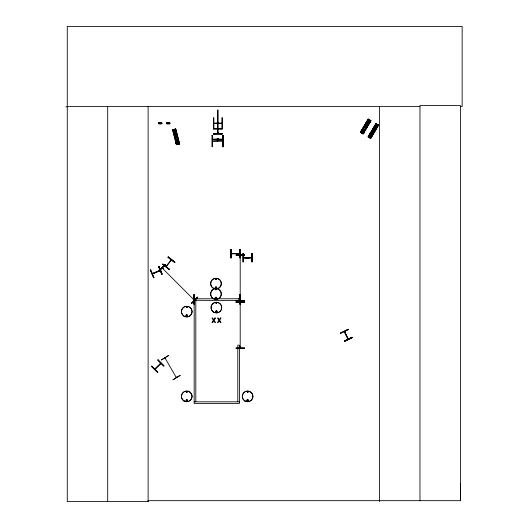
<?xml version="1.0" encoding="UTF-8"?>
<svg xmlns="http://www.w3.org/2000/svg" width="528" height="528" viewBox="0 0 528 528"><rect width="100%" height="100%" fill="white"/><g stroke="black" fill="none" stroke-linecap="round" stroke-linejoin="round"><path stroke-width="0.79" d="M148.111 106.511L148.111 501.6L148.117 500.669L460.396 500.669L460.449 483.49M344.375 331.637L348.064 339.207M348.025 338.349C347.015 338.6 348.427 337.821 348.322 339.055M178.094 144.025L177.685 144.131L178.048 143.959L177.606 143.504M162.307 268.224L163.093 268.521L162.466 267.841M162.697 268.666L162.994 268.363M194.278 300.221C192.588 299.191 195.261 299.462 194.297 300.148L193.69 299.548L194.086 299.402M152.249 273.583L153.008 273.181L153.14 273.557M240.497 255.215L240.504 256.159L240.2 255.215M240.491 299.732L240.497 300.676M240.497 302.504L240.504 303.448M240.2 347.028C239.745 348.863 241.276 347.008 240.154 347.206M186.496 307.124L186.978 307.322L186.556 307.078M187.196 307.316C186.391 305.639 186.166 308.471 187.117 307.402M186.173 315.572L186.602 315.011L187.249 315.282L186.899 316.127L186.173 315.572L186.496 316.008M186.173 400.363C187.697 398.455 187.018 402.435 186.259 400.231M187.196 392.106C186.391 390.436 186.166 393.268 187.117 392.198M215.714 279.213L216.196 279.345L215.78 279.101M216.421 279.332C215.609 277.662 215.384 280.493 216.335 279.424M215.569 289.483C216.645 291.245 216.15 287.8 215.569 289.826M215.78 289.476L216.223 289.661L215.754 289.648M215.483 297.838C217.483 299.614 215.081 295.878 215.827 298.525M216.46 298.096L216.335 297.607M215.972 303.184C217.477 301.759 216.104 304.96 216.064 302.854M216.137 303.184L216.619 303.31L216.236 303.026M215.906 311.428L216.143 311.995M247.823 392.047L247.355 391.921L247.83 391.987M247.051 400.217C248.219 402.468 248.134 398.277 247.117 400.495M240.161 255.394L240.544 255.394M240.544 255.981L240.497 255.301M240.154 299.911L240.537 299.911M240.161 302.683L240.544 302.683M240.544 300.498L240.174 300.564M240.544 303.27L240.207 303.362M362.05 132.997L361.739 132.845M176.326 377.573L176.088 377.17L176.583 377.428M152.559 273.867L152.394 273.471M369.646 136.752L369.97 136.844M187.242 315.698L186.879 316.061M216.83 311.81L216.262 311.071M186.523 391.855L187.011 391.987L186.556 392.099M248.008 392.218C247.724 390.271 246.563 393.32 248.008 392.099M248.094 400.495L247.243 400.726M348.302 338.943L344.639 331.505L344.282 331.65M166.736 266.145C166.848 265.142 165.343 266.627 166.307 266.699M170.683 260.396L171.019 260.66M194.581 300.274L195.505 300.227L195.353 300.65M239.672 299.072C239.639 298.32 238.28 299.548 238.9 298.69M243.329 257.486L244.18 257.413L244.094 257.869M166.003 266.317L171.191 259.822M360.433 132.323L368.221 119.11M360.565 132.403L368.353 119.183L360.591 132.416M360.756 132.515L368.485 119.262M360.862 132.574L368.227 120.047M360.908 132.607L368.287 120.08M361.013 132.667L368.828 119.467L361.066 132.693M361.172 132.759L369.019 119.579M361.416 132.891L362.162 133.327M362.175 132.35L362.069 132.97M363.165 132.04L370.141 120.226M362.815 132.772L370.187 120.252M362.558 133.558L370.3 120.318M363.079 132.931L370.042 121.103M363.125 132.957L370.102 121.136M362.828 133.723L370.603 120.496M362.881 133.749L370.663 120.529M362.987 133.808L370.821 120.622M370.927 120.688L363.145 133.901L370.986 120.721L368.161 119.071L360.386 132.297L363.205 133.94M375.844 123.598L367.996 136.778L370.821 138.428L378.55 125.176M368.214 136.904L375.969 123.671M368.32 136.97L376.108 123.75M368.366 136.996L376.167 123.79M368.485 137.062L376.319 123.875M368.683 137.181L376.424 123.941M369.204 136.554L372.893 130.291M373.712 128.898L376.167 124.727L373.758 128.931M369.25 136.58L372.953 130.33M369.039 137.379L369.785 137.815M369.963 137.92L374.062 130.964M377.342 125.4L374.88 129.578L377.401 125.44M370.029 137.96L374.075 130.977M370.286 138.112L378.121 124.925M370.445 138.204L378.226 124.984L370.498 138.237M378.418 125.096L370.63 138.316L378.437 125.11M154.988 369.25L154.671 369.019M155.483 368.749L155.153 368.419L155.489 368.663M160.103 363.528L160.215 363.891M160.822 363.416L155.067 369.164M164.967 357.984L165.488 358.024L165.079 358.261M165.198 358.294L164.96 357.885L165.455 358.083M176.576 377.362L176.339 377.018M186.311 315.315L186.879 315.077M187.11 400.726L187.189 400.112M171.435 259.987L166.373 266.607M169.132 269.59L169.422 269.221M231.244 253.519L239.646 253.466L239.653 253.849L231.106 253.816M194.205 298.775L195.149 298.769L194.205 299.072M194.977 299.112L194.971 298.729M194.588 300.571L194.759 300.227M238.88 253.466L238.973 253.81M239.283 300.188C238.63 301.099 239.91 299.699 240.049 300.571M243.5 257.869L243.5 257.44M159.027 270.679L164.987 264.634M160.07 270.277L159.317 270.917L165.257 264.898M191.519 303.171L197.446 297.086L197.782 297.416L191.816 303.461L191.479 303.131M191.565 303.211L197.531 297.172M154.73 368.96L160.822 363.33M154.922 369.316L160.967 363.277M157.443 372.458L157.78 372.128L151.774 366.122L151.437 366.458L157.469 372.431M171.013 259.908L170.59 260.522L170.986 260.634M160.307 123.295L160.09 123.281M168.326 123.295L168.109 123.281M166.399 265.881L166.729 266.059M215.615 297.607L216.229 297.528M159.35 270.534L159.496 270.89M161.383 359.898L168.637 355.476L161.416 359.951M180.154 375.415L172.907 379.837L180.121 375.368M340.6 333.247L348.229 329.525M340.626 333.3L348.282 329.63L348.077 329.208L340.448 332.93L340.652 333.353M352.004 337.26L344.375 340.982L344.579 341.405L352.216 337.682L352.004 337.26L344.401 341.035L352.057 337.366M344.566 341.372L352.196 337.649M158.908 266.317L158.473 266.501L161.799 274.316L162.215 274.138L158.908 266.317L162.175 274.157M152.328 273.55L159.892 270.303M152.407 273.735L160.314 270.494L152.335 273.867M152.374 273.953L160.241 270.626M153.958 277.629L153.523 277.814L150.216 269.993L150.652 269.808L153.905 277.649M187.004 400.805L186.622 400.851M173.177 131.261L175.916 130.561M173.428 132.264L176.174 131.564M173.818 133.775L176.557 133.076M174.154 135.115L176.9 134.416M174.537 136.62L177.283 135.92M176.194 143.095L178.933 142.395M175.844 143.636L179.5 142.699M175.87 143.748L179.533 142.817M177.52 143.491L177.949 143.378L177.527 143.51M179.533 143.847L176.365 144.665L172.59 129.802L175.745 128.984L179.533 143.847L175.679 128.997M231.297 253.453L232.162 253.466L232.016 253.895M232.016 253.849L232.01 253.466M216.104 288.077L215.721 288.031M194.357 300.214L162.274 268.132M158.789 122.813L161.621 122.78M166.808 122.813L169.64 122.78M158.321 123.202L162.096 123.156M158.321 123.374L162.096 123.334M166.34 123.202L170.115 123.156M166.34 123.374L170.115 123.334M158.796 123.757L161.627 123.724M166.822 123.757L169.646 123.724M231.152 257.908L231.158 249.421L231.271 257.908L230.802 257.915L230.749 249.421L231.218 249.421M236.102 255.182L244.596 255.07M194.179 294.677L193.71 294.683L193.763 303.171L194.231 303.171M194.086 296.182L194.555 296.175L194.568 300.808M194.383 299.112L194.291 298.775L195.063 298.769M194.297 299.072L195.063 299.066M238.814 298.782L239.58 298.775L194.291 298.775M238.814 299.072L239.58 299.072M194.674 300.274L239.963 300.571L239.197 300.571M239.191 300.28L239.956 300.274M236.108 300.762L244.596 300.769M236.108 301.138L244.596 301.125L244.596 300.65L236.102 300.703L236.108 301.178M236.102 302.102L244.589 302.009L244.596 302.478L236.102 302.531L236.102 302.062M236.102 302.419L244.596 302.419M240.167 303.164L239.699 303.171L239.646 294.677L240.115 294.677L240.134 304.663M194.614 304.669L194.139 304.669L194.06 294.677M236.108 348.058L244.596 348.064M237.653 348.46L236.108 348.467L236.102 347.998L244.596 347.945L244.596 348.414L239.197 348.447M65.855 106.841L67.274 106.834M67.274 106.511L419.971 106.511M460.502 106.511L462.145 106.511L462.145 26.4L67.274 26.4L67.274 501.6L148.17 501.6L148.17 500.669M217.655 122.252L218.123 122.252M217.219 122.674L217.219 123.077L217.18 122.641L217.655 122.641L217.622 123.077M218.123 122.641L218.599 122.641L218.599 123.11M213.88 123.11L221.899 123.11M213.88 123.578L221.899 123.578M213.411 128.773L222.374 128.806M217.655 132.634L217.536 133.577M218.123 132.634L218.242 133.577M213.682 133.61L214.599 133.65L214.553 134.013M221.225 133.61L222.103 133.61M222.103 133.967L213.556 134.059L222.136 134.046M211.959 135.419L212.428 135.419L212.401 146.744L211.959 146.744L211.985 135.419M212.401 139.102L222.809 139.102L222.809 135.419L223.278 135.419L223.278 146.744L222.809 146.744L222.809 139.57L212.401 139.57M243.415 257.486L251.731 257.486L251.75 257.968M243.296 257.875L251.843 257.783M243.296 257.968L251.843 257.968M245.381 258.001L249.513 258.001M243.329 261.881L242.854 261.881L242.893 253.387L243.329 253.387L243.309 261.881L243.21 253.387M194.165 401.815L239.455 401.815M369.976 137.016L369.356 137.339M344.599 331.426L345.041 332.231L344.593 332.284M238.973 253.849L238.847 253.407L239.738 253.466M247.606 399.854L247.962 400.006M231.422 253.856L231.337 253.519M251.051 257.822L250.965 257.413L251.816 257.486M375.784 123.559L378.609 125.209M367.561 120.523L370.003 121.961M375.184 125.017L377.619 126.449M367.033 121.42L369.475 122.859M374.656 125.908L377.091 127.347M366.241 122.76L368.683 124.199M373.864 127.248L376.306 128.687M365.541 123.955L367.976 125.387M373.157 128.443L375.599 129.875M364.749 125.294L367.191 126.733M372.372 129.782L374.807 131.221M361.363 131.05L363.799 132.488M368.98 135.538L371.422 136.976M360.73 131.188L363.983 133.102M368.353 135.676L371.606 137.59M360.67 131.287L363.924 133.208M368.293 135.775L371.547 137.696M362.01 132.284L362.406 132.488M162.578 267.947L163.027 268.455M187.004 315.13L187.255 315.572M168.227 256.958L174.92 262.185M167.996 257.255L174.728 262.436M169.415 269.234L162.736 263.993L162.446 264.363L169.158 269.557M162.664 264.086L169.349 269.313M193.961 299.402L194.469 299.845M157.859 360.037L163.825 366.082M151.727 366.168L157.694 372.214M344.632 332.264L344.975 332.092M164.98 357.925L176.306 377.533M344.236 331.571L347.985 339.247M158.532 266.482L161.832 274.303M150.546 269.854L153.853 277.675M175.527 129.037L179.322 143.9M175.501 129.043L179.289 143.906M175.329 129.089L179.104 143.959M175.21 129.116L178.999 143.986M175.144 129.136L178.933 143.999M174.847 129.215L176.174 134.706M176.642 136.25L178.187 142.527M178.365 144.144L177.527 144.355M173.738 130.343L174.128 131.908M174.537 133.472L177.316 144.428L174.471 133.485M173.672 130.357L174.075 131.921M173.323 129.611L177.137 144.467M173.111 129.67L174.577 135.128M174.92 136.706L176.702 143.748M172.993 129.697L176.788 144.547M172.94 129.71L176.53 143.794M172.788 129.749L176.609 144.606M239.831 249.361L239.884 257.855M240.491 347.114L240.497 347.879M240.2 347.114L240.2 347.886L240.2 302.597M239.758 294.677L239.818 303.164M230.789 249.421L230.842 257.915M194.443 296.175L194.555 304.669M194.159 294.677L194.179 304.669M460.396 500.669L460.396 105.58L419.971 105.58L419.971 500.669M379.553 106.511L379.553 501.6M251.876 253.387L251.935 261.881M240.2 255.301L240.2 300.59M237.798 401.815L237.798 345.206L239.455 345.206L239.455 403.465L194.165 403.465L194.165 299.917L195.815 299.917L195.815 401.815M223.252 135.419L223.252 146.744M222.836 135.419L222.836 146.744M222.103 134.059L222.136 133.577L213.642 133.577L213.649 134.059M221.899 129.004L221.899 117.685L222.374 117.685L222.374 129.004L213.411 129.004L213.411 117.685L213.88 117.685L213.88 129.004M221.192 133.577L221.192 134.046M218.123 133.577L218.09 109.989L217.655 109.989L217.655 133.577M217.972 138.508L217.972 140.164L217.265 140.164L217.265 138.508M217.734 140.217L217.734 140.897M217.496 140.217L217.496 140.897M214.586 133.577L214.586 134.046M213.774 133.65L213.695 134M107.692 106.511L107.692 501.6M215.002 312.774A5.372 5.372 0 0 1 212.282 304.135A5.372 5.372 0 0 1 221.258 305.323A5.372 5.372 0 0 1 216.394 312.959M220.625 280.936A5.372 5.372 0 0 1 218.658 288.268M213.286 288.268A5.372 5.372 0 0 1 211.715 280.348A5.372 5.372 0 0 1 219.773 279.82M218.658 289.344A5.372 5.372 0 0 1 220.09 297.449A5.372 5.372 0 0 1 211.86 297.449A5.372 5.372 0 0 1 213.286 289.344M215.417 287.437C216.124 289.641 217.127 285.886 215.417 287.437M215.84 311.408C216.539 313.606 217.549 309.857 215.84 311.408M365.759 125.176C366.505 127.585 367.64 123.493 365.759 125.176M373.375 129.664C374.128 132.073 375.263 127.981 373.375 129.664M175.111 135.346C175.85 137.762 176.999 133.676 175.111 135.346M377.916 124.806L370.154 138.032L377.962 124.832M214.863 318.001L213.774 319.763L212.705 318.001L212.025 318.001L213.404 320.239L211.979 322.489L212.626 322.489L213.734 320.687L214.83 322.489L215.516 322.489L214.104 320.212L215.51 318.001L214.863 318.001M220.374 318.001L219.285 319.763L218.216 318.001L217.529 318.001L218.915 320.239L217.49 322.489L218.137 322.489L219.245 320.687L220.341 322.489L221.021 322.489L219.615 320.212L221.021 318.001L220.374 318.001M168.254 256.925L167.963 257.301L174.656 262.528L174.946 262.152L168.254 256.925M164.96 264.607L158.994 270.653L159.331 270.983L165.297 264.937L164.96 264.607M158.11 359.786L157.78 360.116L163.792 366.109L164.116 365.792L158.083 359.812M161.614 122.423L158.783 122.456L158.803 123.869L161.634 123.842L161.614 122.423M169.633 122.423L166.802 122.456L166.822 123.869L169.653 123.842L169.633 122.423M240.181 249.361L239.712 249.368L239.785 257.855L240.233 257.855L240.181 249.361M244.589 254.714L236.102 254.773L236.102 255.242L244.596 255.189L244.589 254.714M240.491 296.175L240.022 296.175L240.075 304.669L240.55 304.663L240.491 296.175M218.031 138.448L217.206 138.448L217.206 140.217L218.031 140.217L218.031 138.448M221.866 140.897L213.371 141.075L221.866 140.897M252.292 253.387L251.816 253.387L251.816 261.881L252.292 261.881L252.252 253.387M178.781 144.038L175.025 129.169L178.754 144.045M215.813 312.14A0.825 0.825 0 0 0 217.186 311.771A0.825 0.825 0 0 0 216.183 310.768A0.825 0.825 0 0 0 215.813 312.14M213.741 312.187A5.306 5.306 0 0 0 221.701 307.586A5.306 5.306 0 0 0 213.741 302.993A5.306 5.306 0 0 0 213.741 312.187M215.563 288.301A0.825 0.825 0 0 0 216.797 287.588A0.825 0.825 0 0 0 215.563 286.876A0.825 0.825 0 0 0 215.563 288.301M213.325 288.209A5.3 5.3 0 0 0 221.272 283.622A5.3 5.3 0 0 0 213.325 279.035A5.3 5.3 0 0 0 213.325 288.209M186.338 316.279A0.825 0.825 0 0 0 187.572 315.572A0.825 0.825 0 0 0 186.338 314.86A0.825 0.825 0 0 0 186.338 316.279M184.094 316.193A5.306 5.306 0 0 0 192.053 311.599A5.306 5.306 0 0 0 184.094 307.006A5.372 5.372 0 0 0 184.067 316.252A5.372 5.372 0 0 0 192.119 311.599A5.372 5.372 0 0 0 184.067 306.953A5.306 5.306 0 0 0 184.094 316.193M186.371 401.029A0.766 0.766 0 0 0 187.513 400.363A0.766 0.766 0 0 0 186.371 399.703A0.766 0.766 0 0 0 186.371 401.029M184.1 400.983A5.3 5.3 0 0 0 192.047 396.396A5.3 5.3 0 0 0 184.1 391.809A5.3 5.3 0 0 0 184.1 400.983M184.067 401.049A5.372 5.372 0 0 0 192.119 396.396A5.372 5.372 0 0 0 184.067 391.743A5.372 5.372 0 0 0 184.067 401.049M247.196 401.075A0.825 0.825 0 0 0 248.424 400.363A0.825 0.825 0 0 0 247.196 399.65A0.825 0.825 0 0 0 247.196 401.075M244.959 400.983A5.3 5.3 0 0 0 252.899 396.396A5.3 5.3 0 0 0 244.959 391.809A5.3 5.3 0 0 0 244.959 400.983M244.919 401.049A5.372 5.372 0 0 0 252.971 396.396A5.372 5.372 0 0 0 244.919 391.743A5.372 5.372 0 0 0 244.919 401.049M215.563 298.676A0.825 0.825 0 0 0 216.797 297.964A0.825 0.825 0 0 0 215.563 297.257A0.825 0.825 0 0 0 215.563 298.676M213.325 298.584A5.3 5.3 0 0 0 221.272 293.997A5.3 5.3 0 0 0 213.325 289.41A5.3 5.3 0 0 0 213.325 298.584"/></g></svg>
